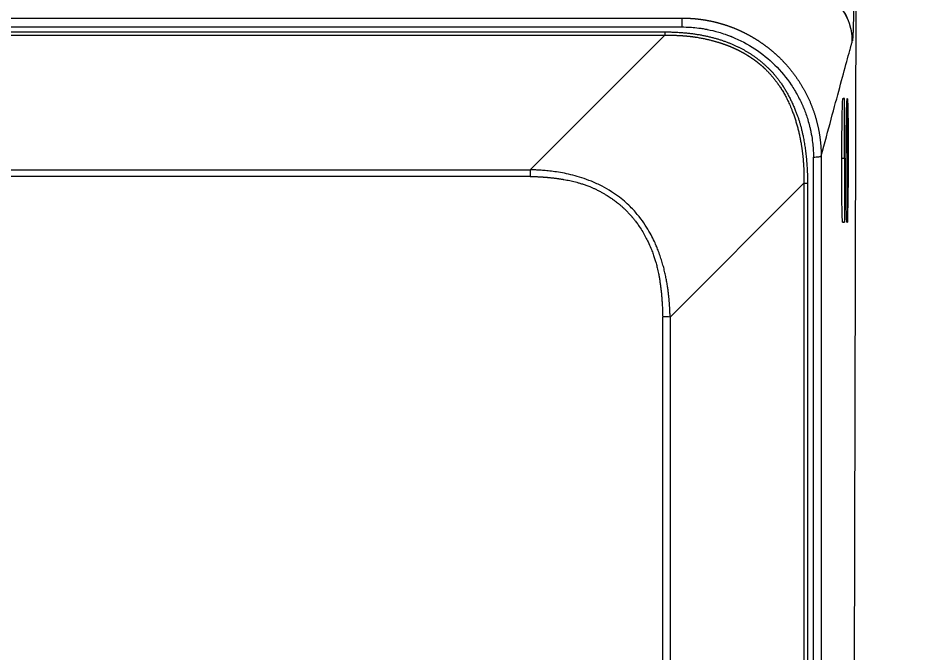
# Model space of a CAD drawing. Header units: millimetres. Extents: x 17284 to 19660, y -6011 to -2651.
# Drawn here: x 18200.8 to 18259.3, y -4845.8 to -4804.7 of the extents above; entities that cross this region are included whole.
import ezdxf

# ---------------------------------------------------------------- set-up
doc = ezdxf.new("R2010")
doc.units = ezdxf.units.MM
doc.layers.add('DIM', color=3, linetype='Continuous', lineweight=13)
doc.styles.get("Standard").update_dxf_attribs({"font": 'arial.ttf'})
doc.dimstyles.new('사본 Standard', dxfattribs={"dimtxt": 15, "dimasz": 15, "dimexe": 0.18, "dimexo": 0.0625, "dimgap": 5, "dimtad": 0, "dimdec": 1, "dimdsep": 46, "dimtxsty": 'Standard', "dimcen": 0.09, "dimadec": 0, "dimazin": 0, "dimtfac": 1, "dimtdec": 1, "dimtofl": 0, "dimtmove": 0, "dimatfit": 3, "dimfxl": 1, "dimtolj": 1, "dimtzin": 0, "dimarcsym": 0})

# ---------------------------------------------------------------- blocks, each defined once
blk = doc.blocks.new('*D63')
at = {"layer": 'Defpoints', "color": 0, "transparency": 16777216}
for p in [(18251.31664749556, -4802.681384394492), (18251.31664749556, -5647.369599798526), (18403.43456160624, -5647.369599798526)]:
    blk.add_point(p, dxfattribs=at)
at = {"layer": 'DIM', "color": 0, "lineweight": -2, "transparency": 16777216}
for p, q in [((18251.37914749556, -4802.681384394492), (18403.61456160624, -4802.681384394492)), ((18403.43456160624, -4820.681384394492), (18403.43456160624, -5629.369599798526)), ((18251.37914749556, -5647.369599798526), (18403.61456160624, -5647.369599798526))]:
    blk.add_line(p, q, dxfattribs=at)
at = {"layer": 'DIM', "color": 0, "transparency": 16777216}
for points in [[(18400.43456160624, -4820.681384394492), (18406.43456160624, -4820.681384394492), (18403.43456160624, -4802.681384394492)], [(18400.43456160624, -5629.369599798526), (18406.43456160624, -5629.369599798526), (18403.43456160624, -5647.369599798526)]]:
    blk.add_solid(points, dxfattribs=at)
at = {"layer": 'DIM', "color": 3, "transparency": 16777216, "insert": (18390.41591979532, -5225.025492096513), "char_height": 18, "attachment_point": 5, "rotation": 90}
blk.add_mtext('\\A1;{\\fGulim|b0|i0|c129|p50;선반까지 높이 1000~1050mm}', dxfattribs=at)

msp = doc.modelspace()

# ---------------------------------------------------------------- linework, layer by layer
at = {"linetype": 'Continuous', "lineweight": 18}
for p, q in [((18254.7726526595, -4923.221647853823), (18255.09421416432, -4795.763616692491)), ((17751.79959289042, -4804.720472029853), (18243.81545197041, -4804.720472029853)), ((18254.32178402587, -4809.930389216379), (18254.22942621337, -4809.930389216379)), ((18254.32178402587, -4813.788316803055), (18254.32178402587, -4809.930389216379)), ((18254.51773078719, -4813.410762468012), (18254.51773078719, -4809.930389216386)), ((18252.81600728547, -4813.643216164107), (18252.8160073018, -4908.66026233833)), ((18254.51773078719, -4813.410762468012), (18254.51773078719, -4817.930389216386)), ((18254.32178402587, -4813.788316803055), (18254.32178402587, -4817.930389216379)), ((18254.20924183837, -4817.930389216379), (18254.32178402587, -4817.930389216379)), ((18254.48558859969, -4817.930389216386), (18254.51773078719, -4817.930389216386))]:
    msp.add_line(p, q, dxfattribs=at)
at = {"linetype": 'Continuous', "lineweight": 13}
for p, q in [((17751.79963676062, -4805.292663776487), (18243.81523289192, -4805.292663776487)), ((17752.93153779272, -4805.612778362289), (18242.68332637972, -4805.612778362289)), ((17752.93153779272, -4805.82768789661), (18242.68332637972, -4805.82768789661)), ((18233.97522242042, -4814.535791855958), (18242.68332637977, -4805.82768789661)), ((18242.68332637972, -4805.61277836229), (18242.68332637972, -4805.82768789661)), ((18254.43014953719, -4813.410762468012), (18254.51773078719, -4813.410762468012)), ((18254.15122465087, -4813.788316803055), (18254.32178402587, -4813.788316803055)), ((17761.63964175204, -4814.535791855939), (18233.97522242042, -4814.535791855939)), ((18233.97522242041, -4814.965610924576), (17761.63964175212, -4814.965610924576)), ((18251.69493773592, -4815.40461902457), (18243.03242078684, -4824.067135973668)), ((18251.69493773588, -4815.40461902456), (18251.69493773588, -4906.241602635833)), ((18251.93580358162, -4815.413557206581), (18251.93580358162, -4906.250540817905)), ((18243.03242078683, -4824.067135973661), (18243.03242078422, -4906.32582002515))]:
    msp.add_line(p, q, dxfattribs=at)
for centre, major_axis, ratio, start_param, end_param in [((18251.93580358162, -4815.341289315316), (0.4999999999999971, 0), 0.1445357825253798, 4.20975924117768, 4.712388980384803), ((18242.55068909532, -4824.193795392011), (0.9999999999999981, 0), 0.144535782525407, 1.068166587558246, 1.570796327694785)]:
    msp.add_ellipse(centre, major_axis=major_axis, ratio=ratio, start_param=start_param, end_param=end_param, dxfattribs=at)
at = {"linetype": 'Continuous', "lineweight": 18}
for points, degree, knots in [([(18254.95499528769, -4799.998173553298), (18254.951878941, -4801.152243765169), (18254.94208164054, -4802.208339194903), (18254.9371090593, -4802.744356268448), (18254.92421379183, -4803.723285875478), (18254.90868216677, -4804.574669056456), (18254.89971674917, -4804.929249453795), (18254.89045324333, -4805.295619178375), (18254.88059993175, -4805.554761314814), (18254.87044821088, -4805.821751616559), (18254.8482509438, -4806.133523604979), (18254.83581098853, -4806.188308829698)], 2, [0, 0, 0, 0.25, 0.25, 0.375, 0.5, 0.625, 0.625, 0.75, 0.75, 0.875, 1, 1, 1]), ([(18254.83580728683, -4806.188308823228), (18254.83612105442, -4805.775716638961), (18254.68945050574, -4804.883125813245), (18254.15515887542, -4804.049618693984), (18253.81279316726, -4803.706338235717), (18253.8126509428, -4803.706195657001)], 3, [0, 0, 0, 0, 0.4988739325662207, 0.9997918426637064, 1, 1, 1, 1]), ([(18243.81523289192, -4805.292663776482), (18243.94441771686, -4805.29356603767), (18244.14733466647, -4805.296156323682), (18244.56059752939, -4805.326803286584), (18244.71647020561, -4805.341654487681), (18244.97667666728, -4805.375363649659), (18245.06780613353, -4805.388514798569), (18245.21093076896, -4805.411752529802), (18245.2840999358, -4805.424249926593), (18245.37223201599, -4805.440515302272), (18245.41698384807, -4805.449088275111), (18245.43953041062, -4805.453487223707), (18245.44922970215, -4805.45539684417), (18245.45570399302, -4805.456675365823), (18245.46053604165, -4805.457633395272), (18245.67395132479, -4805.500031644565), (18245.91339155132, -4805.555983694891), (18246.31002168872, -4805.671217229105), (18246.44845145827, -4805.714865794942), (18246.6646410153, -4805.789660239852), (18246.77486869822, -4805.829389290859), (18246.90699031537, -4805.880154794807), (18246.97390240149, -4805.906683952275), (18247.00275819091, -4805.91830383681), (18247.02203483339, -4805.926106548531), (18247.03328871432, -4805.930688595981), (18247.55860247823, -4806.145520328053), (18248.05504539497, -4806.406329982117), (18248.98637781088, -4807.017038508196), (18249.42023640782, -4807.36591784273), (18250.21058985201, -4808.147331605007), (18250.56507889571, -4808.577752146285), (18251.02931260564, -4809.268931341501), (18251.24455344821, -4809.625909346423), (18251.46470600875, -4810.059255642866), (18251.56686201986, -4810.279764869899), (18251.61593743529, -4810.390930753066), (18251.63997167554, -4810.446735543567), (18251.65016387594, -4810.470698781917), (18251.65693460075, -4810.486684625221), (18251.66093880157, -4810.496184848257), (18251.75104179759, -4810.710721530614), (18251.83948235796, -4810.944740994762), (18251.96412320437, -4811.336748544898), (18252.00430819863, -4811.474239406873), (18252.06109715774, -4811.690854102798), (18252.0886168499, -4811.801754702417), (18252.11884708618, -4811.935692629992), (18252.1334477927, -4812.003800644709), (18252.1406138023, -4812.038139439705), (18252.14365553961, -4812.052917090397), (18252.14567675952, -4812.062782418029), (18252.14639265001, -4812.066286148369), (18252.2305928172, -4812.481112104336), (18252.26988332815, -4812.825911531586), (18252.31205522385, -4813.375539159879), (18252.31508104272, -4813.580664593132), (18252.31608345466, -4813.714439009676)], 3, [0, 0, 0, 0, 0.06249999999992176, 0.06249999999992176, 0.09374999999987975, 0.09374999999987975, 0.1093749999998609, 0.1093749999998609, 0.1171874999998537, 0.1210937499998479, 0.1230468749998471, 0.1240234374998491, 0.1245117187498505, 0.1245117187498505, 0.1249999999998519, 0.1249999999998519, 0.1874999999998412, 0.1874999999998412, 0.2187499999998369, 0.2187499999998369, 0.2343749999998358, 0.2421874999998327, 0.2460937499998297, 0.2480468749998293, 0.2480468749998293, 0.2499999999998289, 0.2499999999998289, 0.3749999999997654, 0.3749999999997654, 0.4999999999997018, 0.4999999999997018, 0.6249999999996382, 0.6249999999996382, 0.6874999999996009, 0.7187499999995848, 0.7343749999995768, 0.74218749999957, 0.7460937499995695, 0.7480468749995688, 0.7480468749995688, 0.7499999999995681, 0.7499999999995681, 0.8124999999996583, 0.8124999999996583, 0.843749999999699, 0.843749999999699, 0.8593749999997221, 0.867187499999732, 0.8710937499997373, 0.8730468749997385, 0.8740234374997402, 0.8740234374997402, 0.8749999999997418, 0.8749999999997418, 0.9374999999998709, 0.9374999999998709, 1, 1, 1, 1]), ([(18242.68332637972, -4805.612778362289), (18243.73692771432, -4805.615866805326), (18244.66261028138, -4805.752668725041), (18245.58509457042, -4805.888997987511), (18246.40670384427, -4806.164623596467), (18247.2134816513, -4806.43527368701), (18247.90884313429, -4806.834289812326), (18248.59854893757, -4807.230060564617), (18249.16226424372, -4807.747314180058)], 2, [0, 0, 0, 0.25, 0.25, 0.5, 0.5, 0.75, 0.75, 1, 1, 1]), ([(18242.68332637972, -4805.82768789659), (18242.70459130041, -4805.827379303903), (18242.74677003967, -4805.826767213661), (18242.8095193826, -4805.826198537575), (18242.871226418, -4805.825884175149), (18242.93189933269, -4805.825837646958), (18242.99154569719, -4805.826042238431), (18243.05017314047, -4805.826489303994), (18243.10778917155, -4805.827168262189), (18243.16440122419, -4805.828069210224), (18243.22001664334, -4805.829182242613), (18243.27464268691, -4805.830497630292), (18243.32828652362, -4805.832005775024), (18243.38095523198, -4805.833697222339), (18243.43265579904, -4805.83556265912), (18243.48339511931, -4805.837592915115), (18243.53317999362, -4805.839778963329), (18243.58201712816, -4805.842111920649), (18243.62991313353, -4805.844583048332), (18243.67687452375, -4805.847183752461), (18243.7229077155, -4805.849905584352), (18243.7680190272, -4805.852740240914), (18243.81221467829, -4805.855679564963), (18243.85550078846, -4805.858715545507), (18243.89788337694, -4805.861840317984), (18243.93936836187, -4805.865046164471), (18243.97996155963, -4805.868325513858), (18244.01966868422, -4805.871670941995), (18244.05849534676, -4805.875075171813), (18244.09644705484, -4805.878531073414), (18244.13352921209, -4805.882031664146), (18244.16974711766, -4805.885570108646), (18244.20510596573, -4805.889139718871), (18244.23961084509, -4805.892733954111), (18244.2732667387, -4805.89634642098), (18244.30607852328, -4805.899970873395), (18244.33805096898, -4805.903601212543), (18244.36918873893, -4805.907231486828), (18244.39949638894, -4805.910855891823), (18244.42897836717, -4805.914468770186), (18244.4576390138, -4805.918064611591), (18244.48548256073, -4805.92163805264), (18244.51251313129, -4805.925183876765), (18244.53873473995, -4805.928697014125), (18244.56415129211, -4805.932172541519), (18244.58876658379, -4805.935605682178), (18244.61258430138, -4805.938991806005), (18244.63560802163, -4805.942326428151), (18244.65784121061, -4805.945605213506), (18244.67928722646, -4805.948823960191), (18244.69994930861, -4805.951978657317), (18244.71983061514, -4805.955065280418), (18244.73893409027, -4805.95808051161), (18244.75726292949, -4805.961019206497), (18244.81580964035, -4805.970570468177), (18244.91255332657, -4805.987101506706), (18245.04541260996, -4806.011475093946), (18245.17164056706, -4806.036219558051), (18245.29138664136, -4806.061149678169), (18245.40479194261, -4806.086101412666), (18245.5119917974, -4806.110915692457), (18245.61311514323, -4806.135442281522), (18245.70828469819, -4806.159538668493), (18245.7976169306, -4806.18307020475), (18245.88122207132, -4806.205909948567), (18245.95920410946, -4806.227938594775), (18246.03166078708, -4806.249044395438), (18246.09868358979, -4806.26912309406), (18246.16035773516, -4806.288077866066), (18246.21676215802, -4806.305819269421), (18246.26796949725, -4806.322265194489), (18246.3140460717, -4806.337340845739), (18246.35505188627, -4806.350978650318), (18246.39104053882, -4806.363118426768), (18246.42205942808, -4806.373706787163), (18246.44814904644, -4806.382698894678), (18246.46934490022, -4806.390053488438), (18246.48567209572, -4806.395746746943), (18246.51018274348, -4806.40426461363), (18246.54434763082, -4806.416174240812), (18246.58954646536, -4806.432272062219), (18246.63426528384, -4806.448467888313), (18246.67850127365, -4806.464773852572), (18246.72225972204, -4806.481181257577), (18246.76554375123, -4806.497686953312), (18246.80835703298, -4806.514286361159), (18246.85070307053, -4806.530975318636), (18246.89258538842, -4806.547749591465), (18246.93400748215, -4806.564605002519), (18246.97497283135, -4806.581537397647), (18247.01548489619, -4806.598542654631), (18247.05554711822, -4806.61561668075), (18247.09516291996, -4806.632755413354), (18247.13433570493, -4806.649954819648), (18247.17306885749, -4806.66721089669), (18247.21136574273, -4806.684519671337), (18247.24922970637, -4806.701877200196), (18247.28666407463, -4806.719279569596), (18247.32367215418, -4806.736722895543), (18247.36025723194, -4806.754203323686), (18247.39642257503, -4806.771717029284), (18247.43217143065, -4806.789260217171), (18247.46750702591, -4806.806829121729), (18247.5024325678, -4806.824420006858), (18247.53695124302, -4806.842029165952), (18247.57106621786, -4806.859652921865), (18247.60478063812, -4806.877287626896), (18247.63809762898, -4806.894929662759), (18247.67102029487, -4806.912575440565), (18247.70355171936, -4806.930221400796), (18247.73569496507, -4806.94786401329), (18247.76745307353, -4806.965499777219), (18247.79882906507, -4806.983125221068), (18247.82982593872, -4807.000736902619), (18247.86044667207, -4807.018331408934), (18247.89069422118, -4807.035905356338), (18247.92057152048, -4807.0534553904), (18247.95008148261, -4807.070978185918), (18247.97922699836, -4807.088470446904), (18248.00801093653, -4807.105928906567), (18248.03643614385, -4807.123350327298), (18248.06450544484, -4807.140731500655), (18248.09222164171, -4807.158069247347), (18248.11958751428, -4807.175360417219), (18248.14660581986, -4807.192601889235), (18248.17327929311, -4807.209790571467), (18248.199610646, -4807.226923401076), (18248.22560256768, -4807.243997344295), (18248.25125772438, -4807.261009396419), (18248.27657875928, -4807.277956581785), (18248.30156829249, -4807.294835953753), (18248.32622892088, -4807.311644594696), (18248.35056321801, -4807.32837961598), (18248.37457373404, -4807.345038157945), (18248.39826299567, -4807.361617389892), (18248.42163350596, -4807.37811451006), (18248.44468774434, -4807.394526745612), (18248.46742816647, -4807.410851352613), (18248.48985720415, -4807.427085616016), (18248.51197726525, -4807.443226849637), (18248.53379073364, -4807.459272396133), (18248.55529996908, -4807.475219626993), (18248.57650730716, -4807.491065942505), (18248.5974150592, -4807.506808771739), (18248.61802551219, -4807.522445572527), (18248.63834092872, -4807.537973831439), (18248.65836354689, -4807.553391063757), (18248.67809558024, -4807.568694813455), (18248.69753921768, -4807.583882653178), (18248.71669662344, -4807.598952184208), (18248.73556993694, -4807.61390103645), (18248.75416127282, -4807.628726868398), (18248.77247272078, -4807.643427367114), (18248.79050634559, -4807.658000248197), (18248.80826418698, -4807.672443255762), (18248.82574825958, -4807.686754162408), (18248.84296055291, -4807.70093076919), (18248.85990303126, -4807.714970905595), (18248.87657763368, -4807.728872429499), (18248.89298627389, -4807.742633227185), (18248.90913084032, -4807.756251213153), (18248.92501319563, -4807.769724330656), (18248.94063517842, -4807.783050549607), (18248.95599859652, -4807.796227874088), (18248.97110525145, -4807.809254314781), (18248.98595684879, -4807.822127989475), (18249.00055532522, -4807.834846756059), (18249.01490165483, -4807.847409551541), (18249.02900020325, -4807.859811507601), (18249.03830151987, -4807.868042844107), (18249.04291572699, -4807.872126254349)], 3, [0, 0, 0, 0, 0.009319745114224787, 0.01848561322378969, 0.0274989400551137, 0.03636103796339177, 0.04507319589426865, 0.05363667936665896, 0.06205273047603597, 0.07032256791655925, 0.07844738702134672, 0.08642835981963862, 0.09426663510998126, 0.1019633385482722, 0.1095195727500745, 0.1169364174058902, 0.1242149294088153, 0.1313561429935954, 0.1383610698863104, 0.1452306994639661, 0.1519659989230697, 0.1585679134566554, 0.1650373664389118, 0.1713752596168051, 0.1775824733080557, 0.1836598666047822, 0.189608277582274, 0.1954285235122165, 0.2011214010800029, 0.2066876866052663, 0.2121281362655245, 0.2174434863220921, 0.2226344533480545, 0.2277017344575421, 0.2326460075363346, 0.2374679314728341, 0.242168146389555, 0.2467472738743574, 0.2512059172113213, 0.2555446616108696, 0.259764074438851, 0.263864705444336, 0.267847086985904, 0.2717117342562825, 0.275459145505029, 0.2790898022593916, 0.2826041695431319, 0.2860026960933547, 0.2892858145755999, 0.2924539417971941, 0.2955074789194141, 0.2984468116687741, 0.3012723105484268, 0.30398433105034, 0.3065832138699645, 0.3272740626959076, 0.3470041876004943, 0.365793798713239, 0.3836617488412796, 0.400625594065304, 0.4167016526813889, 0.4319050624381854, 0.4462498360120709, 0.4597489146543419, 0.4724142199361105, 0.4842567035075576, 0.4952863947808913, 0.5055124464389723, 0.5149431776670841, 0.5235861150017995, 0.5314480306894741, 0.538534978448583, 0.5448523265340879, 0.5504047880112523, 0.555196448163754, 0.5592307889990081, 0.5625107109104017, 0.5650385518654534, 0.5668161058105725, 0.5738926805260663, 0.5809077316484901, 0.5878617639990127, 0.594755273937141, 0.6015887493913061, 0.6083626698911291, 0.615077506601124, 0.6217337223560445, 0.6283317716977922, 0.6348721009140151, 0.6413551480783265, 0.6477813430920969, 0.6541511077280625, 0.6604648556754812, 0.6667229925869991, 0.6729259161272364, 0.6790740160229856, 0.6851676741151046, 0.6912072644120953, 0.6971931531452882, 0.7031256988256832, 0.7090052523024054, 0.7148321568227662, 0.7206067480939332, 0.7263293543461163, 0.7320002963972259, 0.7376198877192347, 0.743188434505746, 0.7487062357412138, 0.7541735832714775, 0.7595907618756829, 0.7649580493394841, 0.7702757165296644, 0.7755440274698505, 0.7807632394175938, 0.785933602942474, 0.7910553620054206, 0.79612875403911, 0.8011540100293217, 0.806131354597339, 0.8110610060832838, 0.8159431766302832, 0.8207780722695235, 0.8255658930060951, 0.8303068329055183, 0.8350010801810126, 0.8396488172813626, 0.844250220979365, 0.8488054624608651, 0.8533147074141892, 0.8577781161200712, 0.8621958435419347, 0.8665680394165038, 0.8708948483447164, 0.8751764098828035, 0.8794128586336614, 0.8836043243382328, 0.8877509319670978, 0.8918528018119609, 0.8959100495772758, 0.8999227864717155, 0.9038911192995872, 0.9078151505520892, 0.9116949784984254, 0.9155306972766163, 0.919322396984109, 0.9230701637680564, 0.9267740799152624, 0.9304342239417293, 0.9340506706817675, 0.9376234913767395, 0.9411527537631581, 0.9446385221604547, 0.9480808575580322, 0.9514798177018385, 0.954835457180243, 0.9581478275093672, 0.9614169772177027, 0.9646429519299855, 0.9678257944504844, 0.9709655448454259, 0.9740622405247411, 0.9771159163230029, 0.9801266045795881, 0.9830943352180223, 0.9860191358245178, 0.9889010317256639, 0.9917400460651926, 0.9945361998801179, 0.9972895121757467, 1, 1, 1, 1]), ([(18254.83121283367, -4806.204582665549), (18254.83203453851, -4806.206663690146), (18254.83272174259, -4806.20422991227), (18254.83413879123, -4806.190770295976), (18254.83490925596, -4806.187725353519), (18254.8358097509, -4806.188308826576)], 3, [0, 0, 0, 0, 0.5, 0.5, 1, 1, 1, 1]), ([(18249.04291572699, -4807.872126254349), (18249.05378883563, -4807.882229539001), (18249.07656792983, -4807.903395856789), (18249.11204716226, -4807.936841249235), (18249.15037934818, -4807.97342637404), (18249.19147906174, -4808.01324086487), (18249.23527764341, -4808.056355864788), (18249.28169416098, -4808.102855536625), (18249.33064411604, -4808.152827550301), (18249.38203680608, -4808.206365894592), (18249.43577606535, -4808.263570013345), (18249.49176000325, -4808.324545027417), (18249.5498810357, -4808.389401634486), (18249.61002582902, -4808.458256100244), (18249.67207526786, -4808.531230219803), (18249.73590441491, -4808.60845128432), (18249.80138247208, -4808.690052042463), (18249.86837274055, -4808.77617065944), (18249.93673258082, -4808.866950672546), (18250.00631337269, -4808.962540943281), (18250.07696047561, -4809.063095605735), (18250.14851318959, -4809.168774011072), (18250.22080471693, -4809.2797406679), (18250.29366212548, -4809.396165178264), (18250.36690631237, -4809.518222169327), (18250.44035197354, -4809.646091219474), (18250.51380756019, -4809.779956782876), (18250.58707529761, -4809.920008095674), (18250.65995097184, -4810.06643912904), (18250.7322246428, -4810.219448331763), (18250.80367773338, -4810.37923917258), (18250.87409437119, -4810.546017513078), (18250.9529444491, -4810.74448634339), (18251.03730328505, -4810.973518262905), (18251.12429985574, -4811.231756128945), (18251.20435518979, -4811.492173793241), (18251.27779847531, -4811.754492914582), (18251.34493905949, -4812.018444849238), (18251.40609702974, -4812.283765304651), (18251.46153985559, -4812.550202047922), (18251.49959889987, -4812.753034817742), (18251.52383748582, -4812.892145894635), (18251.53644864633, -4812.967828241472), (18251.54881889053, -4813.045394077496), (18251.56091066384, -4813.12486718378), (18251.57269887782, -4813.206270288675), (18251.58415430702, -4813.289626818627), (18251.59524819714, -4813.374960407564), (18251.60595098876, -4813.462295027605), (18251.61623267399, -4813.55165494678), (18251.62606270143, -4813.643064733915), (18251.6354100074, -4813.736549249523), (18251.64424301364, -4813.832133639507), (18251.65252963574, -4813.929843326861), (18251.66023729041, -4814.029704002513), (18251.66733290518, -4814.131741614825), (18251.6737829289, -4814.235982357632), (18251.67955334776, -4814.34245265674), (18251.68460969006, -4814.451179154214), (18251.68891708589, -4814.562188692059), (18251.69244012769, -4814.675508288049), (18251.69514351156, -4814.791165130424), (18251.69698968989, -4814.909186487373), (18251.69794803823, -4815.029599930375), (18251.69795975609, -4815.152432334989), (18251.69707301303, -4815.27771356598), (18251.69565415647, -4815.362040157534), (18251.69493773589, -4815.404619024557)], 3, [0, 0, 0, 0, 0.005390478249504803, 0.01129301802271966, 0.01770784862572006, 0.02463536496505862, 0.03207616168591607, 0.04003106981171618, 0.04850119588837357, 0.05748796359685777, 0.06699315776577201, 0.07701897068528826, 0.08756805059490358, 0.0986435521868662, 0.1102491889361724, 0.1223892870352736, 0.1350688406783387, 0.1482935684059982, 0.1620699701874048, 0.1764053848838451, 0.191308047706718, 0.206787147254447, 0.2228528816884944, 0.2395165135890928, 0.2567904230179029, 0.2746881583082542, 0.2932244841052319, 0.3124154261877087, 0.3322783126232258, 0.3528318108345735, 0.3740959601933936, 0.3960921998011083, 0.4188433911693634, 0.4519826566750048, 0.4851150571261613, 0.5182445517092775, 0.5513716487096927, 0.5844938635896285, 0.6176061951273791, 0.6507016001452279, 0.683771448908509, 0.6928815796059489, 0.7022113652733996, 0.7117634311804457, 0.7215404767120052, 0.7315452763830473, 0.7417806807932927, 0.7522496175115967, 0.762955091878183, 0.7739001877117153, 0.7850880679062304, 0.7965219749016029, 0.8082052310089005, 0.8201412385701513, 0.832333479929663, 0.8447855171915654, 0.8575009917356745, 0.8704836234607671, 0.8837372097214097, 0.8972656239213457, 0.9110728137225645, 0.9251627988260946, 0.9395396682761729, 0.954207577235794, 0.9691707431772535, 0.9844334414270669, 1, 1, 1, 1]), ([(18249.16226424372, -4807.747314180058), (18250.47751988243, -4808.887396121683), (18251.25067732925, -4810.966158816478), (18251.90949509842, -4812.737500225455), (18251.93580358162, -4815.413557206581)], 2, [0, 0, 0, 0.5, 0.5, 1, 1, 1]), ([(18243.03242078681, -4824.067135973666), (18243.0316817154, -4824.039796331295), (18243.03000506703, -4823.977773952689), (18243.02667203875, -4823.873863543356), (18243.02191339978, -4823.7483123429), (18243.01521896356, -4823.601542445082), (18243.00603663834, -4823.434047569554), (18242.99371631304, -4823.246398415049), (18242.97753016547, -4823.039241717443), (18242.9566671916, -4822.813301552776), (18242.93023618135, -4822.569380039844), (18242.89726607449, -4822.308358372649), (18242.85670717912, -4822.031197903545), (18242.8074321941, -4821.738941362009), (18242.74823721646, -4821.432714258046), (18242.67784316987, -4821.113726237721), (18242.59489547465, -4820.783273438777), (18242.49797068256, -4820.442737777857), (18242.38555548591, -4820.093599415143), (18242.26489725569, -4819.761516454237), (18242.12659372386, -4819.420393529177), (18241.95748560553, -4819.046906716632), (18241.7260037711, -4818.599807809783), (18241.41873785474, -4818.092085075212), (18241.01967954248, -4817.539652539635), (18240.59352821511, -4817.0560130743), (18240.15978449562, -4816.641826130415), (18239.73572226277, -4816.291182340644), (18239.22644340707, -4815.934421112321), (18238.62083063415, -4815.584569281977), (18237.97418239666, -4815.287336960644), (18237.33251531026, -4815.055037817929), (18236.74740638918, -4814.887131986869), (18236.20181120038, -4814.764341307686), (18235.70318989531, -4814.677589752657), (18235.25806178739, -4814.618833320082), (18234.87202912059, -4814.581060752969), (18234.54980177531, -4814.558288558663), (18234.29521285328, -4814.545640578859), (18234.11123336088, -4814.539199897653), (18234.01244469201, -4814.536724538684), (18233.97522242042, -4814.53579185597)], 3, [0, 0, 0, 0, 0.005540602003062021, 0.01256934200064132, 0.02106396274339753, 0.03099773610216168, 0.04233965742604323, 0.05505468277977933, 0.06910401461194315, 0.08444544207866447, 0.1010337433779377, 0.1188211588386351, 0.1377579450987429, 0.1577930224587199, 0.1788747293451257, 0.2009516996554777, 0.2239738803906496, 0.2478937081198782, 0.2726674630232875, 0.2982568178882124, 0.3194348493604525, 0.3471910210946761, 0.3812279037328052, 0.4212693792373288, 0.467134154088944, 0.5188304506928632, 0.5512295667790492, 0.5881175074875287, 0.6297230757736385, 0.6764298957136061, 0.7288086219631349, 0.7727480861196391, 0.8135874392968582, 0.8511243356016925, 0.8851068936877866, 0.9152621387994084, 0.9413182466401202, 0.9630216103566731, 0.9801497187732405, 0.9925206750173483, 1, 1, 1, 1]), ([(18233.97522242041, -4814.965610924577), (18233.99846883951, -4814.966153011633), (18234.04498448719, -4814.967237717642), (18234.11478317126, -4814.969193081126), (18234.18464090317, -4814.971396287203), (18234.25455416633, -4814.973875829382), (18234.32452006369, -4814.976630825885), (18234.39453547031, -4814.979668356698), (18234.46459726026, -4814.98299344512), (18234.53470224544, -4814.986611745735), (18234.60484719181, -4814.990528822966), (18234.67502881501, -4814.994750344244), (18234.74524378161, -4814.999282027668), (18234.81548870901, -4815.004129655395), (18234.88576016586, -4815.009299069269), (18234.95605467237, -4815.014796171085), (18235.02636870094, -4815.020626921488), (18235.09669867663, -4815.026797339113), (18235.16704097799, -4815.033313499536), (18235.23739193774, -4815.040181534163), (18235.30774784375, -4815.047407629008), (18235.37810493993, -4815.05499802341), (18235.44845942735, -4815.062959008605), (18235.51880746533, -4815.071296926379), (18235.5891451727, -4815.080018167089), (18235.65946862892, -4815.089129169612), (18235.72977387626, -4815.098636413777), (18235.80005691804, -4815.10854644047), (18235.87031373199, -4815.118865768115), (18235.94054022766, -4815.129601195804), (18236.01073241285, -4815.140758662164), (18236.08088577974, -4815.152347497693), (18236.19212360246, -4815.171413454069), (18236.34290796164, -4815.199203931342), (18236.53152535146, -4815.237748791172), (18236.71570748224, -4815.279111578796), (18236.8955169026, -4815.323238498431), (18237.05082846099, -4815.364533672151), (18237.1838180451, -4815.402482278265), (18237.29661338682, -4815.436719659011), (18237.411154745, -4815.473544277089), (18237.52733450882, -4815.51307269611), (18237.64505068584, -4815.555393407393), (18237.76419216078, -4815.600614274272), (18237.89837538201, -4815.654290020449), (18238.0520855883, -4815.719804531618), (18238.22932360833, -4815.80112282038), (18238.42060165679, -4815.89572699262), (18238.61052745911, -4815.997392897862), (18238.78815898293, -4816.099443545272), (18238.94361336801, -4816.19408291725), (18239.0808476424, -4816.282092664856), (18239.20076600513, -4816.362536563003), (18239.30641351191, -4816.436195582222), (18239.40788115007, -4816.509218792044), (18239.51452148384, -4816.588632110876), (18239.63289503674, -4816.680441791613), (18239.76222746783, -4816.78551476377), (18239.9016505788, -4816.904819843237), (18240.05020068717, -4817.039423874702), (18240.2068414643, -4817.19047183607), (18240.37035556789, -4817.359268718352), (18240.48860809531, -4817.490233446232), (18240.5660904089, -4817.580364208196), (18240.60615140842, -4817.627952194438), (18240.65862585708, -4817.691739164993), (18240.72296769483, -4817.77229087009), (18240.82443978064, -4817.903889974643), (18240.9293238745, -4818.048415852834), (18241.08622969849, -4818.278586116869), (18241.25550676687, -4818.548274784424), (18241.44297609283, -4818.884481519543), (18241.62022655243, -4819.23621359268), (18241.75207896685, -4819.530131212903), (18241.85137926038, -4819.774508328529), (18241.91040493942, -4819.929036249781), (18241.96299906372, -4820.075156739608), (18242.00956729123, -4820.212412391035), (18242.06370393819, -4820.381548606248), (18242.12901515175, -4820.604853080029), (18242.20661344998, -4820.906164487124), (18242.27320542815, -4821.209617116367), (18242.32740173979, -4821.496838803116), (18242.36918594128, -4821.748577543946), (18242.39885017239, -4821.9555343134), (18242.41961396223, -4822.116672876791), (18242.43354988314, -4822.231209801203), (18242.44683881352, -4822.347679576209), (18242.4594709568, -4822.46610695384), (18242.47141987519, -4822.586518905811), (18242.48266328688, -4822.708942232121), (18242.49317732607, -4822.833404251687), (18242.50293806899, -4822.959932649163), (18242.51192111783, -4823.088555553972), (18242.52010151201, -4823.219301560378), (18242.52745432764, -4823.352199752198), (18242.53395210753, -4823.487279776152), (18242.53957454739, -4823.624571715987), (18242.54427128957, -4823.764106735598), (18242.54810397109, -4823.905914783171), (18242.54982281254, -4824.001224367563), (18242.55068909442, -4824.049259609482)], 3, [0, 0, 0, 0, 0.004874161837223548, 0.009753106223249186, 0.01463670794688744, 0.01952484273974479, 0.02441738739240224, 0.0293142198828361, 0.03421521951676178, 0.0391202670800046, 0.04402924500250301, 0.04894203753383708, 0.05385853093009193, 0.05877861365171592, 0.06370217657222767, 0.06862911319736469, 0.07355931989446994, 0.07849269613168884, 0.08342914472669759, 0.08836857210443536, 0.09331088856367223, 0.09825600855166468, 0.1032038509466555, 0.1081543393476582, 0.1131074023709342, 0.1180629739527343, 0.123020993657594, 0.1279814069916522, 0.1329441657203942, 0.1379092281900102, 0.1428765596518689, 0.1478461325892129, 0.152817927045487, 0.166540947397856, 0.1799943930168745, 0.1931870932887508, 0.2061277378097804, 0.2188248681298617, 0.2268952243735873, 0.2351393280319727, 0.2435547643677822, 0.2521392345004237, 0.2608905744228029, 0.2698067747569752, 0.2788860012734515, 0.2912272995606818, 0.3048846511099487, 0.3198318663331893, 0.3360445929228095, 0.3501392077067449, 0.3628812896854477, 0.3742992659078674, 0.3844155648937703, 0.3932475211909207, 0.4013882015444685, 0.4107141002635627, 0.4212223928147302, 0.4329126648871555, 0.4457878924676899, 0.4598555187575206, 0.4751286140010658, 0.4916270980009171, 0.5093789988442217, 0.512322222306005, 0.5166938818193312, 0.5224990653431866, 0.5297453071186451, 0.5384432920549665, 0.5575631403715553, 0.5674255249797576, 0.5972564244560239, 0.6247767486694014, 0.6487414306669664, 0.6805012337560762, 0.6928659424141383, 0.7045361214392736, 0.7154942461621151, 0.725723000944543, 0.7352055294007518, 0.7530765097655474, 0.7749605834177714, 0.8010631624481543, 0.8188418657773945, 0.8368524145158678, 0.8551012409277106, 0.8631183802486878, 0.8712637800884429, 0.8795395127364113, 0.8879476862197622, 0.896490445817638, 0.9051699757200253, 0.9139885008303176, 0.9229482887093641, 0.932051651657259, 0.9413009489274015, 0.9506985890657594, 0.96024703236601, 0.9699487934294526, 0.9798064438158937, 0.9898226147694221, 1, 1, 1, 1])]:
    msp.add_open_spline(points, degree=degree, knots=knots, dxfattribs=at)
at = {"linetype": 'Continuous', "lineweight": 13}
for points, knots in [([(18254.83121389282, -4806.204582667754), (18254.83217766743, -4805.789898986694), (18254.68377047193, -4804.893553516322), (18253.87929863722, -4803.639763822), (18252.62746007575, -4802.832083326551), (18251.73139901554, -4802.68143799604), (18251.31664749428, -4802.681383852783)], [0, 0, 0, 0, 0.2500238575357946, 0.499976499056114, 0.7499291405765445, 1, 1, 1, 1]), ([(18243.81523291229, -4805.220340384405), (18243.81524203971, -4805.187981359108), (18243.81525116713, -4805.155623448574), (18243.81526942198, -4805.092122757507), (18243.81527854939, -4805.06098147816), (18243.81529680424, -4805.001084348232), (18243.81530593166, -4804.972329913649), (18243.81532418651, -4804.918287133401), (18243.81533331393, -4804.893000065335), (18243.81535156877, -4804.846842431081), (18243.81536069619, -4804.82597295608), (18243.81537895104, -4804.789434959512), (18243.81538807846, -4804.773767301717), (18243.8154063333, -4804.748221951925), (18243.81541546073, -4804.738344863832), (18243.81543371556, -4804.724752092966), (18243.81544284299, -4804.721036731533), (18243.81545197041, -4804.720472027207)], [0, 0, 0, 0, 0.125, 0.125, 0.25, 0.25, 0.375, 0.375, 0.5, 0.5, 0.625, 0.625, 0.75, 0.75, 0.875, 0.875, 1, 1, 1, 1]), ([(18243.81545197041, -4804.720472030099), (18243.83105961909, -4804.720497386311), (18243.86231891202, -4804.720548170209), (18243.90927233911, -4804.720940968525), (18243.95635424237, -4804.721567084265), (18244.00356236378, -4804.722450723461), (18244.05089442507, -4804.723587137751), (18244.09834814541, -4804.724979372741), (18244.14592123663, -4804.726628380353), (18244.19361140453, -4804.728535679132), (18244.24141634851, -4804.730702638507), (18244.28933376164, -4804.733130671349), (18244.33736133068, -4804.735821182169), (18244.38549673607, -4804.738775581056), (18244.4337376519, -4804.741995279924), (18244.48208174593, -4804.745481693522), (18244.53052667958, -4804.749236239169), (18244.57907010795, -4804.75326033682), (18244.62770967977, -4804.757555409046), (18244.67644303746, -4804.762122881048), (18244.72526781706, -4804.766964180644), (18244.7741816483, -4804.772080738283), (18244.82318215453, -4804.777473987032), (18244.87226695277, -4804.783145362586), (18244.92143365368, -4804.789096303262), (18244.97067986154, -4804.795328250005), (18245.02000317432, -4804.80184264638), (18245.06940118358, -4804.808640938583), (18245.11887147457, -4804.81572457543), (18245.16841162612, -4804.823095008364), (18245.21801921075, -4804.830753691456), (18245.26769179457, -4804.838702081399), (18245.31742693733, -4804.846941637515), (18245.36722219243, -4804.855473821748), (18245.41707510687, -4804.864300098674), (18245.46698322128, -4804.873421935489), (18245.51694406992, -4804.882840802021), (18245.56695518066, -4804.892558170719), (18245.617014075, -4804.902575516664), (18245.66711826805, -4804.912894317558), (18245.71726526853, -4804.923516053736), (18245.76745257878, -4804.934442208153), (18245.81767769475, -4804.945674266397), (18245.867938106, -4804.95721371668), (18245.91823129568, -4804.96906204984), (18245.96855474057, -4804.981220759342), (18246.01890591103, -4804.993691341283), (18246.06928227105, -4805.00647529438), (18246.11968127819, -4805.019574119981), (18246.17010038362, -4805.032989322062), (18246.22053703211, -4805.046722407222), (18246.27098866202, -4805.06077488469), (18246.32145270531, -4805.07514826632), (18246.3719265875, -4805.089844066596), (18246.42240772775, -4805.104863802626), (18246.47289353876, -4805.120208994145), (18246.52338142684, -4805.135881163515), (18246.57386879188, -4805.151881835726), (18246.62435302735, -4805.168212538392), (18246.67483152031, -4805.184874801756), (18246.72530165137, -4805.201870158683), (18246.77576079475, -4805.21920014467), (18246.82620631823, -4805.236866297832), (18246.87663558315, -4805.254870158928), (18246.92704594449, -4805.273213271272), (18246.97743475062, -4805.291897181077), (18247.027799344, -4805.310923436151), (18247.07813705887, -4805.330293590787), (18247.12844516661, -4805.350009162755), (18247.17872055525, -4805.370071583948), (18247.22896040074, -4805.390480281654), (18247.27916153985, -4805.411234478498), (18247.32932071359, -4805.432333378712), (18247.37943465718, -4805.453776178748), (18247.42950009747, -4805.475562073039), (18247.47951375361, -4805.49769025245), (18247.52947233689, -4805.52015990469), (18247.57937255075, -4805.542970214197), (18247.62921109083, -4805.566120362176), (18247.67898464488, -4805.589609526576), (18247.72868989285, -4805.613436882102), (18247.77832350684, -4805.637601600207), (18247.8278821511, -4805.662102849091), (18247.87736248203, -4805.686939793703), (18247.92676114821, -4805.712111595735), (18247.97607479034, -4805.737617413624), (18248.02530004131, -4805.763456402549), (18248.07443352611, -4805.78962771443), (18248.12347186193, -4805.816130497927), (18248.17241165808, -4805.842963898437), (18248.22124951603, -4805.870127058096), (18248.26998202938, -4805.897619115774), (18248.31860578389, -4805.925439207073), (18248.36711735746, -4805.953586464334), (18248.41551332013, -4805.982060016624), (18248.46379023408, -4806.010858989743), (18248.51194465364, -4806.039982506217), (18248.55997312526, -4806.069429685304), (18248.60787218755, -4806.099199642988), (18248.65563837124, -4806.129291491972), (18248.70326819921, -4806.159704341691), (18248.75075818646, -4806.190437298299), (18248.79810484014, -4806.221489464671), (18248.84530465952, -4806.252859940405), (18248.89235413602, -4806.284547821814), (18248.93924975316, -4806.316552201933), (18248.98598798661, -4806.348872170512), (18249.03256530419, -4806.381506814017), (18249.07897816581, -4806.414455215628), (18249.12522302352, -4806.447716455239), (18249.17129632151, -4806.481289609455), (18249.21719449609, -4806.515173751597), (18249.26291397569, -4806.549367951689), (18249.30845118086, -4806.583871276467), (18249.35380252427, -4806.618682789376), (18249.39896441075, -4806.653801550567), (18249.44393323719, -4806.689226616896), (18249.48870539266, -4806.724957041924), (18249.53327725832, -4806.760991875916), (18249.57764520745, -4806.797330165839), (18249.62180560544, -4806.833970955363), (18249.66575480983, -4806.870913284853), (18249.70948917025, -4806.908156191383), (18249.75300502845, -4806.945698708715), (18249.79629871831, -4806.983539867319), (18249.8393665658, -4807.021678694339), (18249.88220488904, -4807.060114213695), (18249.92480999819, -4807.098845445697), (18249.96717819579, -4807.137871408478), (18250.00930577541, -4807.177191112666), (18250.0511890269, -4807.21680358123), (18250.09282421662, -4807.256707775407), (18250.13420766127, -4807.296902871291), (18250.18517436898, -4807.347072216061), (18250.2454352282, -4807.407485590209), (18250.314627441, -4807.478469532974), (18250.38298778202, -4807.55022413111), (18250.45050978537, -4807.622732193073), (18250.51718702222, -4807.695976225698), (18250.58301305646, -4807.769938820383), (18250.64798145662, -4807.844602549668), (18250.71208579266, -4807.919949994967), (18250.77531963686, -4807.995963739168), (18250.83767656363, -4808.072626368639), (18250.89915014951, -4808.149920472731), (18250.95973397328, -4808.22782864393), (18251.01942161587, -4808.306333477857), (18251.07820666044, -4808.385417573299), (18251.13608269237, -4808.46506353223), (18251.19304329931, -4808.545253959846), (18251.24908207113, -4808.625971464586), (18251.3041926, -4808.707198658161), (18251.35836848037, -4808.78891815559), (18251.41160330899, -4808.871112575221), (18251.46389068494, -4808.953764538765), (18251.51522420962, -4809.036856671329), (18251.56559748677, -4809.120371601441), (18251.61500412252, -4809.204291961085), (18251.66343772534, -4809.288600385738), (18251.71089190611, -4809.373279514392), (18251.7573602781, -4809.458311989598), (18251.802836457, -4809.543680457491), (18251.84731406092, -4809.629367567825), (18251.89078671038, -4809.715355974024), (18251.93324802847, -4809.801628333154), (18251.97469164029, -4809.888167306176), (18252.01511117507, -4809.97495555718), (18252.05450025838, -4810.061975756411), (18252.09285254103, -4810.149210569163), (18252.1301615917, -4810.236642697269), (18252.16642130935, -4810.32425475649), (18252.20162483691, -4810.412030849463), (18252.23577127887, -4810.499955265166), (18252.26886766002, -4810.588011994562), (18252.30092018679, -4810.676186856586), (18252.33193545111, -4810.76446560405), (18252.36191994878, -4810.852834030542), (18252.39088020061, -4810.941277923047), (18252.41882272011, -4811.029783074619), (18252.4457540221, -4811.118335281019), (18252.47168062039, -4811.206920341636), (18252.49660902837, -4811.295524059269), (18252.52054575883, -4811.384132240205), (18252.54349732403, -4811.472730694226), (18252.56547023564, -4811.561305234628), (18252.58647100474, -4811.649841678246), (18252.60650614182, -4811.738325845472), (18252.62558215675, -4811.826743560271), (18252.64370555879, -4811.91508065021), (18252.66088285657, -4812.003322946476), (18252.67712055806, -4812.091456283894), (18252.69242517062, -4812.179466500955), (18252.70680320092, -4812.267339439832), (18252.72026115495, -4812.355060946409), (18252.73280553806, -4812.442616870302), (18252.74444285488, -4812.529993064878), (18252.75517960933, -4812.617175387285), (18252.76502230477, -4812.704149698474), (18252.77397744318, -4812.79090186321), (18252.78205152841, -4812.877417750163), (18252.78925105377, -4812.963683231681), (18252.7955825484, -4813.049684184746), (18252.80105240478, -4813.135406487563), (18252.80566751897, -4813.220836032319), (18252.80943291495, -4813.305958677974), (18252.81236055856, -4813.390760425547), (18252.81443666022, -4813.475226767956), (18252.81574295769, -4813.559345101803), (18252.81591929871, -4813.615298619187), (18252.81600728261, -4813.6432161641)], [0, 0, 0, 0, 0.003311738867547541, 0.006632813017545999, 0.00996315940407017, 0.01330271533330979, 0.01665141848693514, 0.02000920694541541, 0.02337601921146642, 0.02675179423336314, 0.03013647142844913, 0.03352999070660458, 0.03693229249377444, 0.04034331775552027, 0.04376300802077208, 0.04719130540542218, 0.05062815263616705, 0.05407349307433941, 0.05752727073985335, 0.06098943033519387, 0.06445991726955222, 0.06793867768298995, 0.07142565847071053, 0.0749208073074934, 0.0784240726721402, 0.08193540387204573, 0.08545475106792792, 0.08898206529861717, 0.0925172985059793, 0.09606040355992893, 0.09961133428358074, 0.1031700454785347, 0.1067364929502112, 0.1103106335333978, 0.1138924251178765, 0.1174818266741156, 0.1210787982792029, 0.1246833011427987, 0.1282952976332612, 0.1319147513038868, 0.1355416269192937, 0.1391758904818494, 0.1428175092583355, 0.1464664518066074, 0.1501226880025031, 0.1537861890667493, 0.1574569275920414, 0.1611348775702386, 0.1648200144196454, 0.1685123150123836, 0.1722117577019459, 0.1759183223507264, 0.1796319903577492, 0.1833527446864478, 0.1870805698924841, 0.1908154521517805, 0.1945573792884441, 0.1983063408028956, 0.2020623279000616, 0.2058253335175001, 0.2095953523537152, 0.2133723808964615, 0.2171564174510345, 0.2209474621686621, 0.2247455170748888, 0.2285505860979826, 0.2323626750972525, 0.2361817918915442, 0.2400079462875211, 0.2438411357326358, 0.24768129335548, 0.2515283331679486, 0.2553821684692388, 0.2592427118857521, 0.2631098754096369, 0.2669835704371918, 0.2708637078071979, 0.274750197839123, 0.2786429503713122, 0.2825418747990502, 0.2864468801126603, 0.2903578749355108, 0.294274767562032, 0.2981974659957259, 0.3021258779872437, 0.30605991107234, 0.309999472610094, 0.3139444698209797, 0.3178948098251375, 0.3218503996806314, 0.3258111464219159, 0.3297769570983271, 0.3337477388127079, 0.3377233987602118, 0.3417038442672336, 0.3456889828304954, 0.3496787221563457, 0.3536729702001852, 0.3576716352062082, 0.3616746257472407, 0.3656818507648673, 0.3696932196098501, 0.3737086420826902, 0.3777280284745739, 0.3817512896085148, 0.3857783368808448, 0.389809082302984, 0.3938434385435705, 0.3978813189708329, 0.4019226376954117, 0.4059673096134547, 0.4100152504501395, 0.414066376803515, 0.4181206061887657, 0.4221778570828884, 0.4262380489697352, 0.430301102385486, 0.4343669389646125, 0.4384354814861812, 0.4425066539206852, 0.4465803814772872, 0.4506565906515714, 0.454735209273715, 0.4588161665572021, 0.462899393147981, 0.4669848211741308, 0.4710723842960718, 0.4751620177572133, 0.4792536584351725, 0.4833472448935185, 0.4874427174340156, 0.4915400181493688, 0.4956390909766011, 0.499739881750836, 0.506785396999472, 0.5138300633743207, 0.5208736058296495, 0.527915732191105, 0.5349561338471239, 0.5419944864327234, 0.5490304505065957, 0.5560636722216984, 0.5630937839894773, 0.5701204051379088, 0.5771431425635833, 0.5841615913781322, 0.5911753355493385, 0.598183948537192, 0.6051869939253333, 0.6121840260482402, 0.6191745906146335, 0.6261582253275031, 0.6331344605013083, 0.6401028196767906, 0.6470628202339302, 0.6540139740036918, 0.6609557878789735, 0.6678877644255177, 0.6748094024932707, 0.6817201978288918, 0.6886196436900607, 0.6955072314621972, 0.7023824512784066, 0.7092447926432257, 0.7160937450609745, 0.7229287986694376, 0.7297494448796936, 0.7365551770227755, 0.743345491004048, 0.7501198859661011, 0.7568778649609789, 0.7636189429272762, 0.7703428702218365, 0.7770496611815586, 0.7837393271783945, 0.7904118607611459, 0.7970672360170399, 0.8037054089371899, 0.8103263177855778, 0.8169298834710553, 0.8235160099220775, 0.8300845844637942, 0.8366354781971563, 0.8431685463798249, 0.8496836288085391, 0.8561805502027543, 0.8626591205893898, 0.8691191356883956, 0.8755603772991423, 0.8819826136874075, 0.8883855999728758, 0.8947690785171553, 0.9011327793122148, 0.9074764203692571, 0.913799708108028, 0.9201023377466166, 0.9263839936918508, 0.9326443499303051, 0.9388830704201042, 0.9450998094836727, 0.9512942122016446, 0.9574659148079493, 0.9636145450865949, 0.9697397227701828, 0.9758410599405519, 0.9819181614317873, 0.987970625236067, 0.9939980429125748, 1, 1, 1, 1]), ([(18252.81600728379, -4813.643216164102), (18253.27926156134, -4811.933713946712), (18253.67889603554, -4810.459018527946), (18254.18292162222, -4808.599140124613), (18254.33495684104, -4808.037944803713), (18254.53924813932, -4807.284097418453), (18254.60345127629, -4807.047405762614), (18254.67859889451, -4806.770020650765), (18254.69336569669, -4806.715475067797), (18254.71513885783, -4806.63503668061), (18254.72234123485, -4806.608446325486), (18254.73669833393, -4806.555646958756), (18254.74386775705, -4806.529423127879), (18254.7580744702, -4806.477441968163), (18254.76510467122, -4806.451691785343), (18254.77889081193, -4806.400801194027), (18254.78565690657, -4806.375650548922), (18254.80565589809, -4806.301000275778), (18254.81860507637, -4806.252286610821), (18254.83121283367, -4806.204582665549)], [0, 0, 0, 0, 0.5000000000000001, 0.5000000000000001, 0.7499999999999999, 0.7499999999999999, 0.8749999999999999, 0.8749999999999999, 0.9062499999999999, 0.9062499999999999, 0.9218749999999999, 0.9218749999999999, 0.9374999999999999, 0.9374999999999999, 0.9531249999999999, 0.9531249999999999, 0.9687499999999999, 0.9687499999999999, 1, 1, 1, 1]), ([(18252.31608345466, -4813.714439009676), (18252.37449239707, -4813.714421977013), (18252.50046014764, -4813.711354859284), (18252.67673849987, -4813.69511043518), (18252.75345393633, -4813.678278762501), (18252.80340011557, -4813.660769019953), (18252.81498768661, -4813.651675153767), (18252.8160072825, -4813.643216164099)], [0, 0, 0, 0, 0.25, 0.5, 0.75, 0.75, 1, 1, 1, 1])]:
    msp.add_open_spline(points, degree=3, knots=knots, dxfattribs=at)
for points, degree in [([(18243.81523289192, -4805.292663776486), (18243.81523289871, -4805.268725338648), (18243.8152329055, -4805.244532853318), (18243.81523291229, -4805.220340384405)], 3), ([(18252.31608345461, -4908.761061377596), (18252.31608345461, -4813.714439009682)], 1), ([(18242.55068909232, -4906.307943661271), (18242.55068909081, -4878.888382310689), (18242.55068909081, -4851.468820960089), (18242.55068909442, -4824.049259609486)], 3)]:
    msp.add_open_spline(points, degree=degree, dxfattribs=at)
at = {"linetype": 'Continuous', "lineweight": 18}
for points, weights in [([(18254.20924461753, -4817.930389216917), (18254.07107038299, -4817.930389216917), (18254.09125343474, -4809.930389216441), (18254.22942766928, -4809.930389216441)], [1, 0.3333333333333334, 0.3333333333333334, 1]), ([(18254.22942766928, -4809.930389216441), (18254.23274232761, -4809.930389216441), (18254.23609398436, -4809.944184641397), (18254.23945181768, -4809.973649723341)], [1, 0.9542185492100023, 0.91158101027466, 0.8720873831939732]), ([(18254.48559308658, -4817.930389216917), (18254.34741885204, -4817.930389216917), (18254.3676019038, -4809.930389216441), (18254.50577613833, -4809.930389216441)], [1, 0.3333333333333334, 0.3333333333333334, 1]), ([(18254.50577613833, -4809.930389216441), (18254.58545677556, -4809.930389216441), (18254.61698633785, -4814.723578462022), (18254.51863441559, -4817.478426518492)], [1, 0.4643957791841077, 0.3590993804019141, 0.6841108036534191]), ([(18254.21975259205, -4817.884868726243), (18254.21615348846, -4817.915887881294), (18254.21264312334, -4817.930389216916), (18254.20924461753, -4817.930389216917)], [0.8692362964194223, 0.9095268590528105, 0.9531147602463363, 1]), ([(18254.49483837275, -4817.895104032231), (18254.49167911395, -4817.919093298034), (18254.48859215747, -4817.930389216917), (18254.48559308658, -4817.930389216917)], [0.8829771225819025, 0.9193884141510568, 0.9583960399570893, 1])]:
    msp.add_rational_spline(points, weights, degree=3, dxfattribs=at)
at = {"linetype": 'Continuous', "lineweight": 13}
msp.add_rational_spline([(18233.97522242042, -4814.535791855958), (18233.97522242037, -4814.664329460372), (18233.97522242035, -4814.810239675986), (18233.97522242041, -4814.965610924579)], [0.9999999999958941, 0.9819259211866419, 0.9819259211908345, 1.000000000008143], degree=3, dxfattribs=at)

# ---------------------------------------------------------------- dimensions: what is measured, and where the dimension line sits
at = {"layer": 'DIM', "color": 3}
dim = msp.add_linear_dim(base=(18403.43456160624, -5647.369599798526), p1=(18251.31664749555, -4802.68138439449), p2=(18251.31664749555, -5647.369599798524), angle=90, text='{\\fGulim|b0|i0|c129|p50;선반까지 높이 1000~1050mm}', dimstyle='사본 Standard', override={"dimtxt": 18, "dimasz": 18, "dimgap": 3, "dimtad": 3, "dimclrt": 3}, dxfattribs=at)
dim.commit()
dim.dimension.update_dxf_attribs({"geometry": '*D63', "text_midpoint": (18390.41591979532, -5225.025492096513)})

doc.saveas('drawing.dxf')
